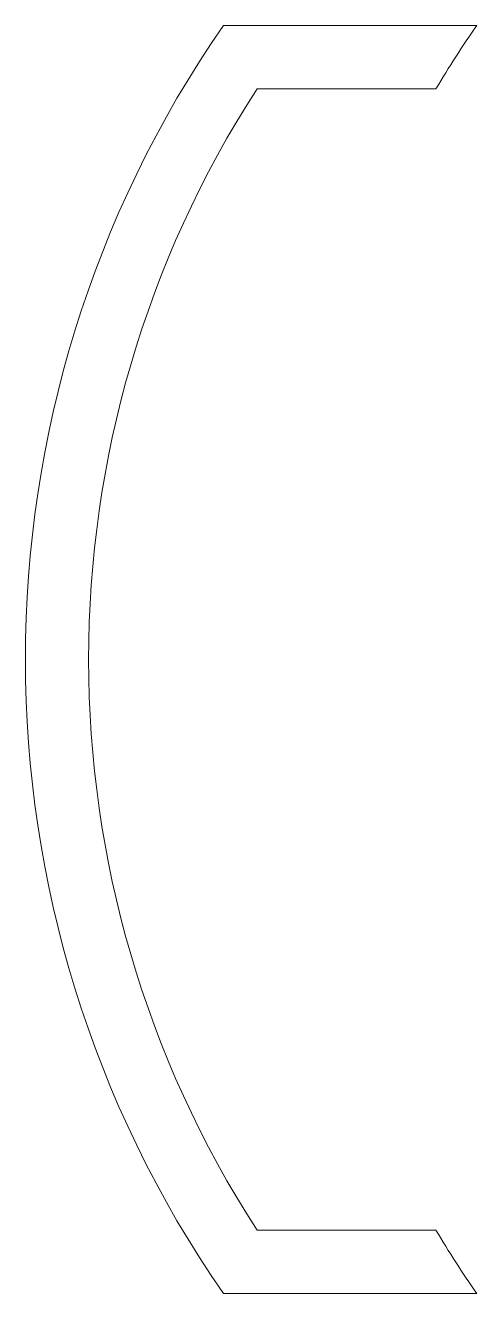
# Model space of a CAD drawing. Header units: millimetres. Extents: x 32.2 to 35.8, y 23 to 33.
import ezdxf

# ---------------------------------------------------------------- set-up
doc = ezdxf.new("R2010")
doc.units = ezdxf.units.MM
doc.layers.get('0').update_dxf_attribs({"lineweight": 0})

msp = doc.modelspace()

# ---------------------------------------------------------------- linework, layer by layer
at = {"color": 4, "lineweight": 0, "true_color": 0x00ffff}
msp.add_lwpolyline([(33.782, 23), (35.782, 23, -0.016943), (35.46, 23.5), (34.048, 23.5, -0.295556), (34.048, 32.5), (35.46, 32.5, -0.016943), (35.782, 33), (33.782, 33, 0.31265)], format="xyb", close=True, dxfattribs=at)

doc.saveas('drawing.dxf')
